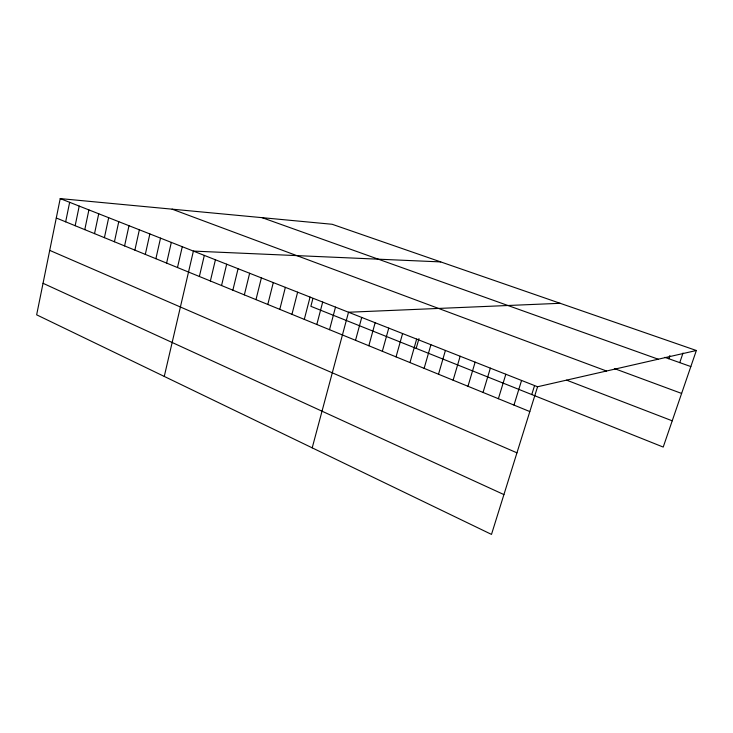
<?xml version="1.0" encoding="UTF-8"?>
<svg xmlns="http://www.w3.org/2000/svg" width="733" height="733" viewBox="0 0 733 733"><rect width="100%" height="100%" fill="white"/><g stroke="black" fill="none" stroke-linecap="round" stroke-linejoin="round"><path stroke-width="1.1" d="M696.35 350.502L332.168 224.28L60.216 198.597L36.65 314.824L491.495 534.403L537.564 386.758L696.35 350.502L663.218 447.066L310.874 306.321L312.808 298.881M65.658 221.824L69.653 202.317M75.16 225.709L79.219 206.083M84.781 229.64L88.904 209.904M94.53 233.625L98.726 213.77M104.416 237.666L108.676 217.701M114.43 241.762L118.764 221.678M124.583 245.912L128.99 225.7M134.881 250.118L139.352 229.786M145.308 254.388L149.862 233.928M155.891 258.703L160.518 238.133M166.611 263.092L171.32 242.394M177.487 267.536L182.279 246.709M164.265 376.432L193.393 251.089L440.753 261.91M199.376 276.488L204.324 255.405M210.38 280.986L215.42 259.775M221.549 285.549L226.662 264.21M232.865 290.176L238.069 268.699M244.346 294.868L249.641 273.262M255.991 299.623L261.379 277.889M267.802 304.461L273.281 282.581M279.795 309.353L285.366 287.345M291.954 314.329L297.625 292.174M304.296 319.368L310.068 297.085M316.821 324.49L322.694 302.06M329.529 329.685L335.503 307.109M312.203 447.854L348.514 312.24L560.168 303.297M355.532 340.314L361.726 317.444M368.836 345.756L375.14 322.731M382.342 351.272L388.756 328.1M396.049 356.879L402.591 333.552M409.985 362.578L416.646 339.095M416.188 348.386L418.974 338.6M424.132 368.36L430.922 344.721M438.508 374.233L445.417 350.438M453.122 380.207L460.159 356.247M467.966 386.273L475.14 362.148M483.047 392.439L490.359 368.149M498.385 398.706L505.834 374.251M513.98 405.083L521.566 380.454M531.764 394.556L534.33 386.3M668.789 358.739L669.861 355.551M679.757 362.633L683.019 353.031M664.84 357.337L690.834 366.564M262.112 217.664L658.216 359.207M614.401 368.58L681.617 393.438M172.108 209.162L606.512 371.017M566.618 380.152L672.225 420.806M60.216 198.597L537.564 386.758M56.285 217.994L529.822 411.561M49.716 250.374L516.948 452.829M43.045 283.295L503.919 494.583"/></g></svg>
